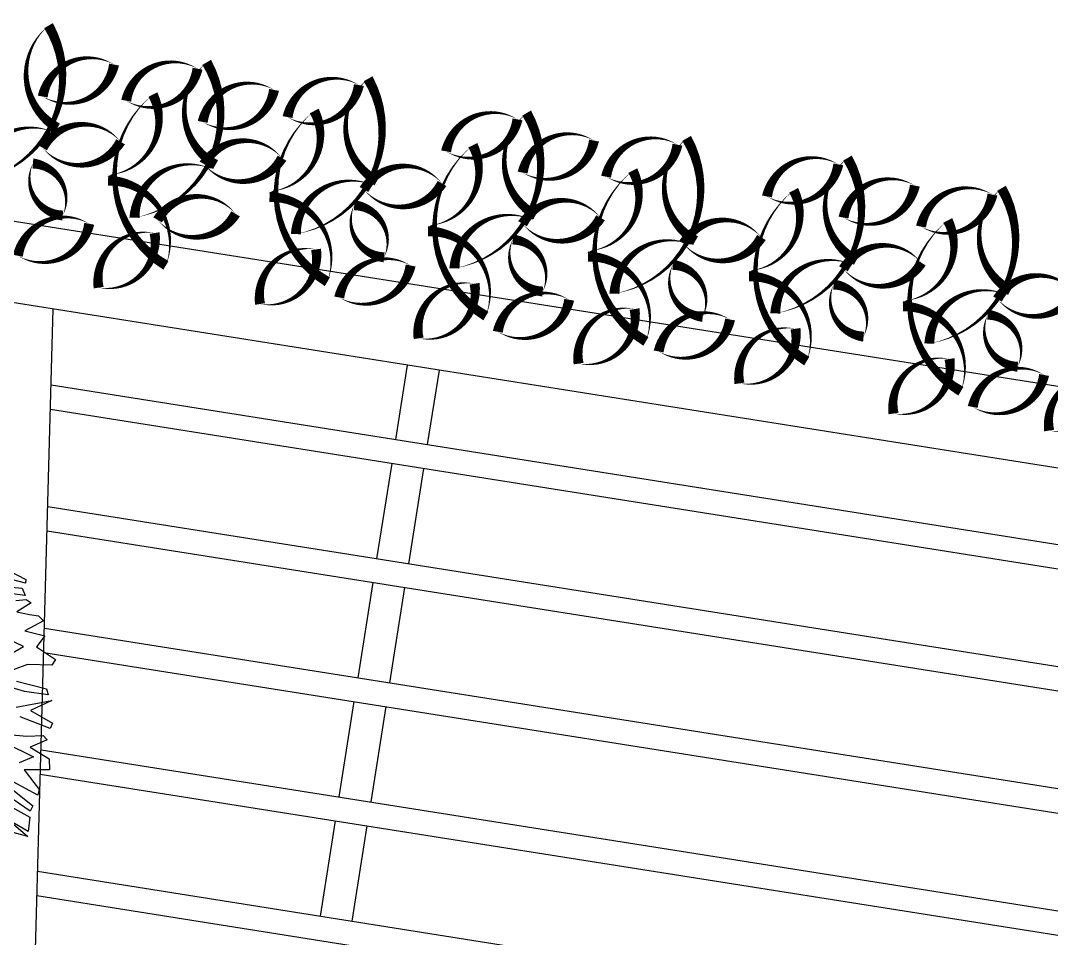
# Model space of a CAD drawing. Extents: x -640655 to -640254, y -1045449 to -1045159.
# Drawn here: x -640412.56 to -640407.43, y -1045410.31 to -1045405.75 of the extents above; entities that cross this region are included whole.
import ezdxf

# ---------------------------------------------------------------- set-up
doc = ezdxf.new("R2010")
doc.units = 0
doc.header["$MEASUREMENT"] = 0
doc.layers.get('0').update_dxf_attribs({"linetype": 'CONTINUOUS'})
for name, color, linetype in [('KERE ZAHRADA', 203, 'CONTINUOUS'), ('T_stafaz', 7, 'CONTINUOUS'), ('T_tenka', 4, 'CONTINUOUS')]:
    doc.layers.add(name, color=color, linetype=linetype)

# ---------------------------------------------------------------- blocks, each defined once
blk = doc.blocks.new('A$C0C461CEA')
for p, q in [((1.0586, -1.1782), (1.0322, -1.0525)), ((1.0578, -1.0918), (1.0753, -1.163)), ((1.0921, -1.1671), (1.0852, -1.0687)), ((1.1147, -1.0829), (1.1029, -1.1652)), ((0.8727, -1.249), (0.8168, -1.1806)), ((0.9186, -1.2216), (0.9242, -1.1729)), ((1.0445, -1.2012), (1.0064, -1.1703)), ((1.0064, -1.1703), (1.0109, -1.2081)), ((1.0356, -1.1574), (1.0485, -1.1843)), ((1.0485, -1.1843), (1.0445, -1.2012)), ((1.0753, -1.163), (1.0586, -1.1782)), ((1.1029, -1.1652), (1.0921, -1.1671)), ((0.7967, -1.2666), (0.7943, -1.206)), ((0.8805, -1.1883), (0.9186, -1.2216)), ((1.0072, -1.2519), (0.9623, -1.2104)), ((0.9623, -1.2104), (0.9671, -1.2691)), ((1.0109, -1.2081), (1.0154, -1.2332)), ((0.8174, -1.2352), (0.8248, -1.3233)), ((1.0154, -1.2332), (1.0072, -1.2519)), ((0.4857, -1.2528), (0.4601, -1.3983)), ((0.5387, -1.2691), (0.4937, -1.3955)), ((0.6394, -1.2639), (0.6277, -1.3522)), ((0.6646, -1.2619), (0.6777, -1.3139)), ((0.7462, -1.2587), (0.7975, -1.3488)), ((0.8099, -1.3337), (0.7967, -1.2666)), ((0.8944, -1.316), (0.8727, -1.249)), ((0.9292, -1.2569), (0.913, -1.32)), ((0.9671, -1.2691), (0.9292, -1.2569)), ((0.7203, -1.3705), (0.7236, -1.2781)), ((0.7508, -1.3006), (0.7371, -1.3722)), ((0.7975, -1.3488), (0.7508, -1.3006)), ((0.5273, -1.3994), (0.541, -1.3195)), ((0.6277, -1.3522), (0.598, -1.3189)), ((0.6777, -1.3139), (0.695, -1.3582)), ((0.8248, -1.3233), (0.8099, -1.3337)), ((0.913, -1.32), (0.8944, -1.316)), ((0.4056, -1.4114), (0.4027, -1.3568)), ((0.432, -1.3439), (0.4056, -1.4114)), ((0.42, -1.4071), (0.432, -1.3439)), ((0.4769, -1.3939), (0.4931, -1.3367)), ((0.5831, -1.3383), (0.5441, -1.3975)), ((0.6072, -1.407), (0.5831, -1.3383)), ((0.6503, -1.3334), (0.6365, -1.3965)), ((0.6867, -1.3727), (0.6503, -1.3334)), ((0.695, -1.3582), (0.6867, -1.3727)), ((0.7371, -1.3722), (0.7203, -1.3705)), ((0.4601, -1.3983), (0.42, -1.4071)), ((0.4937, -1.3955), (0.4769, -1.3939)), ((0.5441, -1.3975), (0.5273, -1.3994)), ((0.6365, -1.3965), (0.6072, -1.407))]:
    blk.add_line(p, q)

msp = doc.modelspace()

# ---------------------------------------------------------------- linework, layer by layer
at = {"layer": 'KERE ZAHRADA', "color": 253, "linetype": 'Continuous', "ltscale": 0.001}
for points in [[(-640412.4167, -1045405.7737, 0, 0, 0.520567), (-640412.4167, -1045405.7737, 0, 0.05, 0.520567), (-640412.3727, -1045406.2826, 0, 0.05, 0.520567), (-640412.3988, -1045406.3007, 0, 0.05, 0.520567), (-640412.7758, -1045406.5464, 0, 0.05, 0.520567), (-640412.4167, -1045405.7737, 0.05, 0.05, 0)], [(-640412.0907, -1045405.9674, 0, 0, 0.520567), (-640412.0907, -1045405.9674, 0, 0.05, 0.520567), (-640412.4457, -1045406.1264, 0, 0.05, 0.520567), (-640412.0907, -1045405.9674, 0.05, 0.05, 0)], [(-640411.6757, -1045405.988, 0, 0, 0.520567), (-640411.6757, -1045405.988, 0, 0.05, 0.520567), (-640412.0307, -1045406.147, 0, 0.05, 0.520567), (-640411.6757, -1045405.988, 0.05, 0.05, 0)], [(-640411.6302, -1045405.9564, 0, 0, 0.520567), (-640411.6302, -1045405.9564, 0, 0.05, 0.520567), (-640411.5862, -1045406.4654, 0, 0.05, 0.520567), (-640411.6123, -1045406.4834, 0, 0.05, 0.520567), (-640411.9893, -1045406.7291, 0, 0.05, 0.520567), (-640411.6302, -1045405.9564, 0.05, 0.05, 0)], [(-640410.8732, -1045406.0695, 0, 0, 0.520567), (-640410.8732, -1045406.0695, 0, 0.05, 0.520567), (-640411.2282, -1045406.2285, 0, 0.05, 0.520567), (-640410.8732, -1045406.0695, 0.05, 0.05, 0)], [(-640410.8276, -1045406.0379, 0, 0, 0.520567), (-640410.8276, -1045406.0379, 0, 0.05, 0.520567), (-640410.7836, -1045406.5469, 0, 0.05, 0.520567), (-640410.8097, -1045406.5649, 0, 0.05, 0.520567), (-640411.1868, -1045406.8106, 0, 0.05, 0.520567), (-640410.8276, -1045406.0379, 0.05, 0.05, 0)], [(-640411.2951, -1045406.0934, 0, 0, 0.520567), (-640411.2951, -1045406.0934, 0, 0.05, 0.520567), (-640411.6502, -1045406.2524, 0, 0.05, 0.520567), (-640411.2951, -1045406.0934, 0.05, 0.05, 0)], [(-640411.8328, -1045406.9662, 0, 0, 0.520567), (-640411.8328, -1045406.9662, 0, 0.05, 0.520567), (-640412.1203, -1045406.544, 0, 0.05, 0.520567), (-640412.1065, -1045406.5155, 0, 0.05, 0.520567), (-640411.898, -1045406.1167, 0, 0.05, 0.520567), (-640411.8328, -1045406.9662, 0.05, 0.05, 0)], [(-640411.0302, -1045407.0477, 0, 0, 0.520567), (-640411.0302, -1045407.0477, 0, 0.05, 0.520567), (-640411.3178, -1045406.6255, 0, 0.05, 0.520567), (-640411.3039, -1045406.597, 0, 0.05, 0.520567), (-640411.0954, -1045406.1981, 0, 0.05, 0.520567), (-640411.0302, -1045407.0477, 0.05, 0.05, 0)], [(-640410.0847, -1045406.24, 0, 0, 0.520567), (-640410.0847, -1045406.24, 0, 0.05, 0.520567), (-640410.4397, -1045406.399, 0, 0.05, 0.520567), (-640410.0847, -1045406.24, 0.05, 0.05, 0)], [(-640410.0391, -1045406.2084, 0, 0, 0.520567), (-640410.0391, -1045406.2084, 0, 0.05, 0.520567), (-640409.9952, -1045406.7174, 0, 0.05, 0.520567), (-640410.0212, -1045406.7354, 0, 0.05, 0.520567), (-640410.3983, -1045406.9811, 0, 0.05, 0.520567), (-640410.0391, -1045406.2084, 0.05, 0.05, 0)], [(-640412.0582, -1045406.3515, 0, 0, 0.520567), (-640412.0582, -1045406.3515, 0, 0.05, 0.520567), (-640412.446, -1045406.3812, 0, 0.05, 0.520567), (-640412.0582, -1045406.3515, 0.05, 0.05, 0)], [(-640411.2556, -1045406.4329, 0, 0, 0.520567), (-640411.2556, -1045406.4329, 0, 0.05, 0.520567), (-640411.6434, -1045406.4626, 0, 0.05, 0.520567), (-640411.2556, -1045406.4329, 0.05, 0.05, 0)], [(-640409.7041, -1045406.3454, 0, 0, 0.520567), (-640409.7041, -1045406.3454, 0, 0.05, 0.520567), (-640410.0591, -1045406.5044, 0, 0.05, 0.520567), (-640409.7041, -1045406.3454, 0.05, 0.05, 0)], [(-640409.2892, -1045406.366, 0, 0, 0.520567), (-640409.2892, -1045406.366, 0, 0.05, 0.520567), (-640409.6442, -1045406.525, 0, 0.05, 0.520567), (-640409.2892, -1045406.366, 0.05, 0.05, 0)], [(-640409.2436, -1045406.3344, 0, 0, 0.520567), (-640409.2436, -1045406.3344, 0, 0.05, 0.520567), (-640409.1996, -1045406.8434, 0, 0.05, 0.520567), (-640409.2257, -1045406.8614, 0, 0.05, 0.520567), (-640409.6028, -1045407.1071, 0, 0.05, 0.520567), (-640409.2436, -1045406.3344, 0.05, 0.05, 0)], [(-640410.2418, -1045407.2182, 0, 0, 0.520567), (-640410.2418, -1045407.2182, 0, 0.05, 0.520567), (-640410.5293, -1045406.796, 0, 0.05, 0.520567), (-640410.5154, -1045406.7675, 0, 0.05, 0.520567), (-640410.3069, -1045406.3687, 0, 0.05, 0.520567), (-640410.2418, -1045407.2182, 0.05, 0.05, 0)], [(-640408.4892, -1045406.4641, 0, 0, 0.520567), (-640408.4892, -1045406.4641, 0, 0.05, 0.520567), (-640408.8442, -1045406.6231, 0, 0.05, 0.520567), (-640408.4892, -1045406.4641, 0.05, 0.05, 0)], [(-640408.4437, -1045406.4325, 0, 0, 0.520567), (-640408.4437, -1045406.4325, 0, 0.05, 0.520567), (-640408.3997, -1045406.9414, 0, 0.05, 0.520567), (-640408.4258, -1045406.9595, 0, 0.05, 0.520567), (-640408.8028, -1045407.2052, 0, 0.05, 0.520567), (-640408.4437, -1045406.4325, 0.05, 0.05, 0)], [(-640412.3459, -1045406.7185, 0, 0, 0.520567), (-640412.3459, -1045406.7185, 0, 0.05, 0.520567), (-640412.4945, -1045406.4592, 0, 0.05, 0.520567), (-640412.3459, -1045406.7185, 0.05, 0.05, 0)], [(-640410.4601, -1045406.5589, 0, 0, 0.520567), (-640410.4601, -1045406.5589, 0, 0.05, 0.520567), (-640410.8479, -1045406.5886, 0, 0.05, 0.520567), (-640410.4601, -1045406.5589, 0.05, 0.05, 0)], [(-640409.4462, -1045407.3442, 0, 0, 0.520567), (-640409.4462, -1045407.3442, 0, 0.05, 0.520567), (-640409.7338, -1045406.922, 0, 0.05, 0.520567), (-640409.7199, -1045406.8935, 0, 0.05, 0.520567), (-640409.5114, -1045406.4947, 0, 0.05, 0.520567), (-640409.4462, -1045407.3442, 0.05, 0.05, 0)], [(-640408.1086, -1045406.5695, 0, 0, 0.520567), (-640408.1086, -1045406.5695, 0, 0.05, 0.520567), (-640408.4637, -1045406.7284, 0, 0.05, 0.520567), (-640408.1086, -1045406.5695, 0.05, 0.05, 0)], [(-640408.6463, -1045407.4423, 0, 0, 0.520567), (-640408.6463, -1045407.4423, 0, 0.05, 0.520567), (-640408.9338, -1045407.02, 0, 0.05, 0.520567), (-640408.92, -1045406.9916, 0, 0.05, 0.520567), (-640408.7115, -1045406.5927, 0, 0.05, 0.520567), (-640408.6463, -1045407.4423, 0.05, 0.05, 0)], [(-640407.723, -1045406.6141, 0, 0, 0.520567), (-640407.723, -1045406.6141, 0, 0.05, 0.520567), (-640408.0781, -1045406.7731, 0, 0.05, 0.520567), (-640407.723, -1045406.6141, 0.05, 0.05, 0)], [(-640407.6775, -1045406.5825, 0, 0, 0.520567), (-640407.6775, -1045406.5825, 0, 0.05, 0.520567), (-640407.6335, -1045407.0914, 0, 0.05, 0.520567), (-640407.6596, -1045407.1095, 0, 0.05, 0.520567), (-640408.0367, -1045407.3552, 0, 0.05, 0.520567), (-640407.6775, -1045406.5825, 0.05, 0.05, 0)], [(-640411.4864, -1045406.71, 0, 0, 0.520567), (-640411.4864, -1045406.71, 0, 0.05, 0.520567), (-640411.8742, -1045406.7397, 0, 0.05, 0.520567), (-640411.4864, -1045406.71, 0.05, 0.05, 0)], [(-640409.6716, -1045406.7295, 0, 0, 0.520567), (-640409.6716, -1045406.7295, 0, 0.05, 0.520567), (-640410.0595, -1045406.7591, 0, 0.05, 0.520567), (-640409.6716, -1045406.7295, 0.05, 0.05, 0)], [(-640410.7478, -1045406.926, 0, 0, 0.520567), (-640410.7478, -1045406.926, 0, 0.05, 0.520567), (-640410.8964, -1045406.6667, 0, 0.05, 0.520567), (-640410.7478, -1045406.926, 0.05, 0.05, 0)], [(-640412.5692, -1045406.9183, 0, 0, 0.520567), (-640412.5692, -1045406.9183, 0, 0.05, 0.520567), (-640412.2142, -1045406.7593, 0, 0.05, 0.520567), (-640412.5692, -1045406.9183, 0.05, 0.05, 0)], [(-640408.8717, -1045406.8275, 0, 0, 0.520567), (-640408.8717, -1045406.8275, 0, 0.05, 0.520567), (-640409.2595, -1045406.8572, 0, 0.05, 0.520567), (-640408.8717, -1045406.8275, 0.05, 0.05, 0)], [(-640407.8801, -1045407.5923, 0, 0, 0.520567), (-640407.8801, -1045407.5923, 0, 0.05, 0.520567), (-640408.1677, -1045407.17, 0, 0.05, 0.520567), (-640408.1538, -1045407.1416, 0, 0.05, 0.520567), (-640407.9453, -1045406.7427, 0, 0.05, 0.520567), (-640407.8801, -1045407.5923, 0.05, 0.05, 0)], [(-640411.889, -1045406.8055, 0, 0, 0.520567), (-640411.889, -1045406.8055, 0, 0.05, 0.520567), (-640412.1677, -1045407.077, 0, 0.05, 0.520567), (-640411.889, -1045406.8055, 0.05, 0.05, 0)], [(-640409.9594, -1045407.0965, 0, 0, 0.520567), (-640409.9594, -1045407.0965, 0, 0.05, 0.520567), (-640410.1079, -1045406.8372, 0, 0.05, 0.520567), (-640409.9594, -1045407.0965, 0.05, 0.05, 0)], [(-640411.0865, -1045406.887, 0, 0, 0.520567), (-640411.0865, -1045406.887, 0, 0.05, 0.520567), (-640411.3651, -1045407.1584, 0, 0.05, 0.520567), (-640411.0865, -1045406.887, 0.05, 0.05, 0)], [(-640408.0762, -1045406.9535, 0, 0, 0.520567), (-640408.0762, -1045406.9535, 0, 0.05, 0.520567), (-640408.464, -1045406.9832, 0, 0.05, 0.520567), (-640408.0762, -1045406.9535, 0.05, 0.05, 0)], [(-640410.9712, -1045407.1257, 0, 0, 0.520567), (-640410.9712, -1045407.1257, 0, 0.05, 0.520567), (-640410.6161, -1045406.9668, 0, 0.05, 0.520567), (-640410.9712, -1045407.1257, 0.05, 0.05, 0)], [(-640409.1638, -1045407.2225, 0, 0, 0.520567), (-640409.1638, -1045407.2225, 0, 0.05, 0.520567), (-640409.3124, -1045406.9632, 0, 0.05, 0.520567), (-640409.1638, -1045407.2225, 0.05, 0.05, 0)], [(-640407.31, -1045407.1035, 0, 0, 0.520567), (-640407.31, -1045407.1035, 0, 0.05, 0.520567), (-640407.6978, -1045407.1332, 0, 0.05, 0.520567), (-640407.31, -1045407.1035, 0.05, 0.05, 0)], [(-640410.298, -1045407.0575, 0, 0, 0.520567), (-640410.298, -1045407.0575, 0, 0.05, 0.520567), (-640410.5766, -1045407.329, 0, 0.05, 0.520567), (-640410.298, -1045407.0575, 0.05, 0.05, 0)], [(-640408.3639, -1045407.3206, 0, 0, 0.520567), (-640408.3639, -1045407.3206, 0, 0.05, 0.520567), (-640408.5125, -1045407.0613, 0, 0.05, 0.520567), (-640408.3639, -1045407.3206, 0.05, 0.05, 0)], [(-640410.1827, -1045407.2963, 0, 0, 0.520567), (-640410.1827, -1045407.2963, 0, 0.05, 0.520567), (-640409.8277, -1045407.1373, 0, 0.05, 0.520567), (-640410.1827, -1045407.2963, 0.05, 0.05, 0)], [(-640409.5025, -1045407.1835, 0, 0, 0.520567), (-640409.5025, -1045407.1835, 0, 0.05, 0.520567), (-640409.7811, -1045407.455, 0, 0.05, 0.520567), (-640409.5025, -1045407.1835, 0.05, 0.05, 0)], [(-640409.3827, -1045407.3943, 0, 0, 0.520567), (-640409.3827, -1045407.3943, 0, 0.05, 0.520567), (-640409.0277, -1045407.2354, 0, 0.05, 0.520567), (-640409.3827, -1045407.3943, 0.05, 0.05, 0)], [(-640407.5977, -1045407.4706, 0, 0, 0.520567), (-640407.5977, -1045407.4706, 0, 0.05, 0.520567), (-640407.7463, -1045407.2113, 0, 0.05, 0.520567), (-640407.5977, -1045407.4706, 0.05, 0.05, 0)], [(-640408.7025, -1045407.2816, 0, 0, 0.520567), (-640408.7025, -1045407.2816, 0, 0.05, 0.520567), (-640408.9812, -1045407.553, 0, 0.05, 0.520567), (-640408.7025, -1045407.2816, 0.05, 0.05, 0)], [(-640407.9364, -1045407.4316, 0, 0, 0.520567), (-640407.9364, -1045407.4316, 0, 0.05, 0.520567), (-640408.215, -1045407.703, 0, 0.05, 0.520567), (-640407.9364, -1045407.4316, 0.05, 0.05, 0)], [(-640407.8211, -1045407.6703, 0, 0, 0.520567), (-640407.8211, -1045407.6703, 0, 0.05, 0.520567), (-640407.466, -1045407.5114, 0, 0.05, 0.520567), (-640407.8211, -1045407.6703, 0.05, 0.05, 0)], [(-640407.1625, -1045407.5164, 0, 0, 0.520567), (-640407.1625, -1045407.5164, 0, 0.05, 0.520567), (-640407.4411, -1045407.7878, 0, 0.05, 0.520567), (-640407.1625, -1045407.5164, 0.05, 0.05, 0)]]:
    msp.add_lwpolyline(points, format="xyseb", close=True, dxfattribs=at)
at = {"layer": 'T_tenka', "linetype": 'Continuous'}
for p, q in [((-640403.1804, -1045408.2371), (-640416.8335, -1045406.0747)), ((-640403.243, -1045408.6322), (-640416.895, -1045406.4699)), ((-640412.5195, -1045411.719), (-640412.3929, -1045407.183)), ((-640410.6896, -1045407.8325), (-640410.6309, -1045407.4621)), ((-640410.5315, -1045407.8575), (-640410.4729, -1045407.4871)), ((-640412.4034, -1045407.561), (-640403.3017, -1045409.0026)), ((-640412.4068, -1045407.682), (-640403.3204, -1045409.1211)), ((-640410.7834, -1045408.4251), (-640410.7083, -1045407.951)), ((-640410.6254, -1045408.4501), (-640410.5503, -1045407.976)), ((-640412.4203, -1045408.1658), (-640403.3955, -1045409.5952)), ((-640412.4237, -1045408.2868), (-640403.4143, -1045409.7137)), ((-640410.8773, -1045409.0177), (-640410.8022, -1045408.5436)), ((-640410.7193, -1045409.0427), (-640410.6442, -1045408.5686)), ((-640412.4372, -1045408.7706), (-640403.4894, -1045410.1878)), ((-640412.4406, -1045408.8916), (-640403.5081, -1045410.3063)), ((-640410.9711, -1045409.6103), (-640410.8961, -1045409.1362)), ((-640410.8131, -1045409.6353), (-640410.738, -1045409.1612)), ((-640412.4541, -1045409.3754), (-640403.5832, -1045410.7804)), ((-640412.4575, -1045409.4964), (-640403.602, -1045410.899)), ((-640411.065, -1045410.2029), (-640410.9899, -1045409.7288)), ((-640410.907, -1045410.2279), (-640410.8319, -1045409.7538)), ((-640412.471, -1045409.9802), (-640403.6771, -1045411.373)), ((-640412.4743, -1045410.1012), (-640403.6959, -1045411.4916))]:
    msp.add_line(p, q, dxfattribs=at)

# ---------------------------------------------------------------- block references
at = {"layer": 'T_stafaz', "linetype": 'Continuous', "xscale": 1.73030000001972, "yscale": 1.730300000149671, "zscale": 1.730300000000001, "rotation": 70.99993614512873}
msp.add_blockref('A$C0C461CEA', (-640415.0566, -1045409.6762), dxfattribs=at)

doc.saveas('drawing.dxf')
